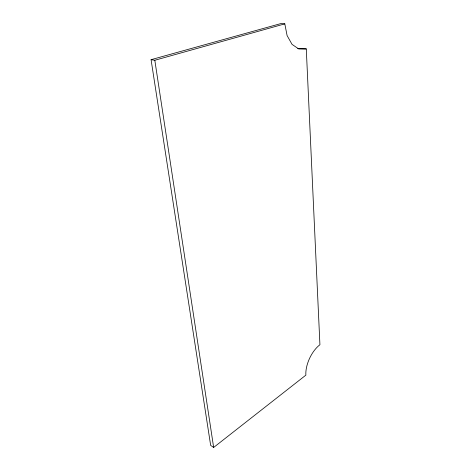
<?xml version="1.0" encoding="UTF-8"?>
<svg xmlns="http://www.w3.org/2000/svg" width="471" height="471" viewBox="0 0 471 471"><rect width="100%" height="100%" fill="white"/><g stroke="black" fill="none" stroke-linecap="round" stroke-linejoin="round"><path stroke-width="0.71" d="M306.28 48.913L298.791 48.99L292.038 44.368L287.092 35.572L284.808 23.862L280.981 23.55L151.073 59.682L210.655 445.378L213.651 447.45L305.862 375.146A23.262 11.993 -65 0 1 319.927 344.737L306.28 48.913L297.76 48.542M151.073 59.682L154.818 60.259L284.808 23.862M154.818 60.259L213.651 447.45"/></g></svg>
